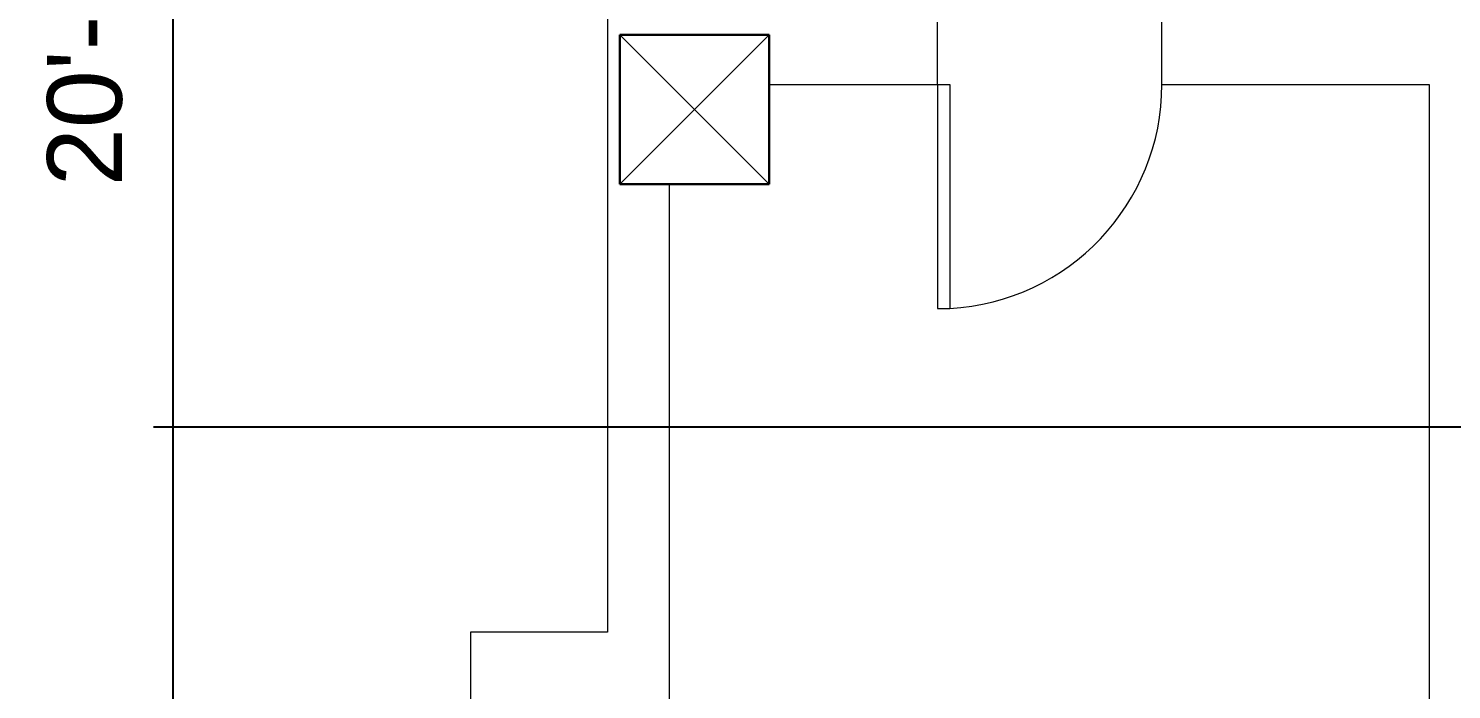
# Model space of a CAD drawing. Header units: inches. Extents: x 1913 to 24953, y -2945 to 1064.
# Drawn here: x 10277.5 to 10506.1, y -1233.8 to -1127.5 of the extents above; entities that cross this region are included whole.
import ezdxf

# ---------------------------------------------------------------- set-up
doc = ezdxf.new("R2010")
doc.units = ezdxf.units.IN
doc.header["$MEASUREMENT"] = 0
for name, color, linetype, lineweight in [('A-ANNO-DIMS', 211, 'Continuous', 9), ('A-COLS', 52, 'Continuous', 9), ('A-DOOR', 31, 'Continuous', 13), ('A-WALL', 113, 'Continuous', 13)]:
    doc.layers.add(name, color=color, linetype=linetype, lineweight=lineweight)
doc.styles.add('Arial', font='arial.ttf', dxfattribs={"height": 12})
doc.dimstyles.new('Linear_-_3_32__Arial', dxfattribs={"dimscale": 12, "dimtxt": 12.243113, "dimasz": 1.333333, "dimexe": 1, "dimexo": 0.666667, "dimgap": 0.666667, "dimtad": 1, "dimdec": 5, "dimrnd": 0.03125, "dimzin": 1, "dimdsep": 46, "dimlunit": 4, "dimtxsty": 'Arial', "dimblk1": 'OBLIQUE', "dimblk2": 'OBLIQUE', "dimsah": 1, "dimcen": 0.09, "dimdle": 1, "dimazin": 0, "dimtfac": 1, "dimtdec": 4, "dimtix": 1, "dimtmove": 0, "dimatfit": 3, "dimfxl": 1, "dimtvp": 1, "dimtfill": 1, "dimfrac": 2, "dimtolj": 1, "dimtzin": 0, "dimarcsym": 2})

# ---------------------------------------------------------------- blocks, each defined once
blk = doc.blocks.new('Single-Flush - 36_ x 80_-431224-FloorPlan')
at = {"layer": 'A-DOOR', "lineweight": 20}
for p, q in [((16, 5), (16, 41.01)), ((18, 41.01), (16, 41.01)), ((18, 5), (18, 41.01)), ((18, 5), (16, 5))]:
    blk.add_line(p, q, dxfattribs=at)
at = {"layer": 'A-DOOR', "lineweight": 9}
blk.add_arc((18, 5), 36.07, 93.1789, 180, dxfattribs=at)
blk = doc.blocks.new('_Oblique')
at = {"color": 0, "linetype": 'ByBlock', "lineweight": -2}
blk.add_line((-0.5, -0.5), (0.5, 0.5), dxfattribs=at)
blk = doc.blocks.new('*D238')
at = {"layer": 'A-ANNO-DIMS', "color": 0, "lineweight": -2, "transparency": 16777216}
for p, q in [((10807.27, -699.53), (10807.27, -1203.53)), ((10849.46, -711.53), (10795.27, -711.53)), ((10297.57, -1191.53), (10819.27, -1191.53))]:
    blk.add_line(p, q, dxfattribs=at)
at = {"layer": 'Defpoints', "color": 0, "transparency": 16777216}
for p in [(10857.46, -711.53), (10289.57, -1191.53), (10807.27, -1191.53)]:
    blk.add_point(p, dxfattribs=at)
at = {"layer": 'A-ANNO-DIMS', "color": 0, "lineweight": -2, "transparency": 16777216, "xscale": 16, "yscale": 16, "zscale": 16}
for p, rotation in [((10807.27, -711.53), 90), ((10807.27, -1191.53), 270)]:
    blk.add_blockref('_Oblique', p, dxfattribs=dict(at, rotation=rotation))
at = {"layer": 'A-ANNO-DIMS', "color": 0, "lineweight": 0, "transparency": 16777216, "insert": (10793.15, -951.53), "char_height": 12, "width": 62.3834, "attachment_point": 5, "rotation": 90, "style": 'Arial', "bg_fill": 3, "box_fill_scale": 1.25, "bg_fill_color": 256, "bg_fill_true_color": 13158600, "bg_fill_transparency": 0}
blk.add_mtext('\\A1;40\'-0"', dxfattribs=at)
blk = doc.blocks.new('*D253')
at = {"layer": 'A-ANNO-DIMS', "color": 0, "lineweight": -2, "transparency": 16777216}
for p, q in [((10300.69, -999.53), (10300.69, -1263.53)), ((10367.46, -1011.53), (10288.69, -1011.53)), ((10304, -1251.53), (10288.69, -1251.53))]:
    blk.add_line(p, q, dxfattribs=at)
at = {"layer": 'Defpoints', "color": 0, "transparency": 16777216}
for p in [(10375.46, -1011.53), (10300.69, -1251.53), (10312, -1251.53)]:
    blk.add_point(p, dxfattribs=at)
at = {"layer": 'A-ANNO-DIMS', "color": 0, "lineweight": -2, "transparency": 16777216, "xscale": 16, "yscale": 16, "zscale": 16}
for p, rotation in [((10300.69, -1011.53), 90), ((10300.69, -1251.53), 270)]:
    blk.add_blockref('_Oblique', p, dxfattribs=dict(at, rotation=rotation))
at = {"layer": 'A-ANNO-DIMS', "color": 0, "lineweight": 0, "transparency": 16777216, "insert": (10286.56, -1131.53), "char_height": 12, "width": 62.3834, "attachment_point": 5, "rotation": 90, "style": 'Arial', "bg_fill": 3, "box_fill_scale": 1.25, "bg_fill_color": 256, "bg_fill_true_color": 13158600, "bg_fill_transparency": 0}
blk.add_mtext('\\A1;20\'-0"', dxfattribs=at)
blk = doc.blocks.new('Rectangular Column - 24_ x 24_-415092-FloorPlan')
at = {"layer": 'A-COLS'}
for p, q in [((-12, 12), (-12, 12)), ((12, 12), (12, 12)), ((-12, -12), (-12, -12)), ((12, -12), (12, -12))]:
    blk.add_line(p, q, dxfattribs=at)
at = {"layer": 'A-COLS', "lineweight": 30}
for p, q in [((12, 12), (-12, 12)), ((-12, 12), (-12, -12)), ((12, -12), (12, 12)), ((-12, -12), (12, -12))]:
    blk.add_line(p, q, dxfattribs=at)

msp = doc.modelspace()

# ---------------------------------------------------------------- linework, layer by layer
at = {"layer": 'A-WALL', "lineweight": 0}
for p, q in [((10370.461831, -1006.525584), (10370.461831, -1224.525584)), ((10423.461831, -1136.525584), (10423.461831, -1126.525584)), ((10459.461831, -1126.525584), (10459.461831, -1136.525584)), ((10396.461831, -1152.525584), (10396.461831, -1136.525584)), ((10396.461831, -1136.525584), (10423.461831, -1136.525584)), ((10459.461831, -1136.525584), (10502.461831, -1136.525584)), ((10502.461831, -1136.525584), (10502.461831, -1419.025584)), ((10380.461831, -1419.025584), (10380.461831, -1152.525584)), ((10380.461831, -1152.525584), (10396.461831, -1152.525584)), ((10348.461831, -1224.525584), (10348.461831, -1246.525584)), ((10370.461831, -1224.525584), (10348.461831, -1224.525584))]:
    msp.add_line(p, q, dxfattribs=at)

# ---------------------------------------------------------------- block references
at = {"layer": 'A-DOOR', "lineweight": 0, "rotation": 179.9999999999997}
msp.add_blockref('Single-Flush - 36_ x 80_-431224-FloorPlan', (10441.461831, -1131.525584), dxfattribs=at)

# ---------------------------------------------------------------- next in the draw order: dimensions: what is measured, and where the dimension line sits
at = {"layer": 'A-ANNO-DIMS', "lineweight": 0}
dim = msp.add_linear_dim(base=(10807.273284, -1191.525584), p1=(10857.461831, -711.525584), p2=(10289.569578, -1191.525584), angle=90, dimstyle='Linear_-_3_32__Arial', override={"dimpost": '<>', "dimfxl": 743.573541}, dxfattribs=at)
dim.commit()
dim.dimension.update_dxf_attribs({"geometry": '*D238', "text_midpoint": (10793.146408, -951.525584)})

# ---------------------------------------------------------------- next in the draw order: dimensions: what is measured, and where the dimension line sits
dim = msp.add_linear_dim(base=(10300.687441, -1251.525584), p1=(10375.461831, -1011.525584), p2=(10312.00115, -1251.525584), angle=90, dimstyle='Linear_-_3_32__Arial', override={"dimpost": '<>', "dimfxl": 248.24838}, dxfattribs=at)
dim.commit()
dim.dimension.update_dxf_attribs({"geometry": '*D253', "text_midpoint": (10286.560565, -1131.525584)})

# ---------------------------------------------------------------- next in the draw order: linework, layer by layer
at = {"lineweight": 0, "ltscale": 0.5}
for p, q in [((10372.461831, -1152.525584), (10396.461831, -1128.525584)), ((10396.461831, -1152.525584), (10372.461831, -1128.525584))]:
    msp.add_line(p, q, dxfattribs=at)

# ---------------------------------------------------------------- next in the draw order: block references
at = {"layer": 'A-COLS', "lineweight": 0, "rotation": 270.0000000000002}
msp.add_blockref('Rectangular Column - 24_ x 24_-415092-FloorPlan', (10384.461831, -1140.525584), dxfattribs=at)

doc.saveas('drawing.dxf')
